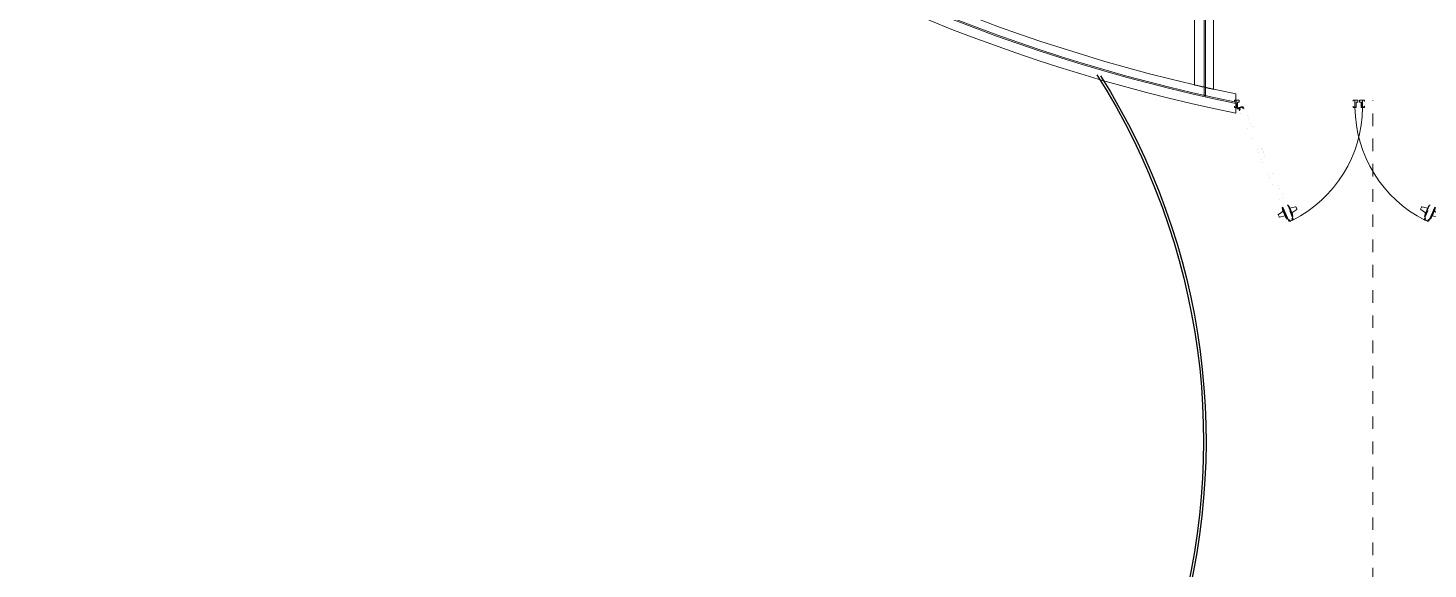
# Model space of a CAD drawing. Header units: millimetres. Extents: x 744843 to 745492, y 2520966 to 2521458.
# Drawn here: x 745337.07 to 745348.16, y 2521132.45 to 2521136.73 of the extents above; entities that cross this region are included whole.
import ezdxf

# ---------------------------------------------------------------- set-up
doc = ezdxf.new("R2010")
doc.units = ezdxf.units.MM
doc.linetypes.add('HIDDEN', pattern=[9.525, 6.35, -3.175])
for name, color, linetype, lineweight in [('A_Muros', 30, 'Continuous', 20), ('A_Proyecciones', 192, 'HIDDEN', 20), ('A_Puertas', 8, 'Continuous', 0), ('A_Ventanas', 4, 'Continuous', 20)]:
    doc.layers.add(name, color=color, linetype=linetype, lineweight=lineweight)
doc.layers.add('A_Piso', color=161, linetype='Continuous')

# ---------------------------------------------------------------- blocks, each defined once
blk = doc.blocks.new('puerta 100')
at = {"layer": 'A_Puertas'}
for p, q in [((0.412, 0.888), (0.41, 0.889)), ((0.339, 0.869), (0.332, 0.853)), ((0.333, 0.849), (0.37, 0.824)), ((0.342, 0.87), (0.386, 0.861)), ((0.402, 0.886), (0.363, 0.795)), ((0.363, 0.795), (0.367, 0.815)), ((0.368, 0.793), (0.363, 0.795)), ((0.39, 0.869), (0.367, 0.815)), ((0.408, 0.883), (0.368, 0.793)), ((0.402, 0.886), (0.39, 0.869)), ((0.408, 0.883), (0.402, 0.886)), ((0.404, 0.777), (0.409, 0.775)), ((0.449, 0.865), (0.409, 0.775)), ((0.409, 0.775), (0.421, 0.791)), ((0.445, 0.845), (0.421, 0.791)), ((0.443, 0.868), (0.423, 0.822)), ((0.469, 0.789), (0.425, 0.8)), ((0.479, 0.811), (0.441, 0.837)), ((0.449, 0.865), (0.443, 0.868)), ((0.444, 0.872), (0.445, 0.872)), ((0.449, 0.865), (0.445, 0.845)), ((0.48, 0.808), (0.473, 0.791)), ((0, 0.001), (0, -0.055)), ((0.008, 0.004), (0.008, 0.002)), ((0.008, 0.001), (0.008, -0.03)), ((0.009, 0.003), (0.009, 0.002)), ((0.009, 0.001), (0.009, -0.03)), ((0.016, 0.008), (0.047, -0.005)), ((0.016, 0.006), (0.046, -0.006)), ((0.026, 0.027), (0.02, 0.012)), ((0.021, 0.012), (0.024, 0.019)), ((0.024, 0.02), (0.027, 0.027)), ((0.031, 0.017), (0.024, 0.02)), ((0.024, 0.019), (0.03, 0.016)), ((0.03, 0.016), (0.025, 0.005)), ((0.025, 0.005), (0.046, -0.004)), ((0.027, 0.027), (0.026, 0.027)), ((0.027, 0.027), (0.026, 0.027)), ((0.027, 0.008), (0.031, 0.017)), ((0.047, -0.001), (0.027, 0.008)), ((0.046, -0.004), (0.051, 0.007)), ((0.051, 0.008), (0.047, -0.001)), ((0.057, 0.006), (0.051, 0.008)), ((0.051, 0.007), (0.057, 0.005)), ((0.057, 0.005), (0.054, -0.002)), ((0.055, -0.003), (0.061, 0.012)), ((0.06, 0.012), (0.057, 0.006)), ((0.06, 0.012), (0.062, 0.012)), ((0.061, 0.012), (0.06, 0.012)), ((1, 0.001), (1, -0.055)), ((0.008, -0.03), (0.008, -0.03)), ((0.008, -0.03), (0.009, -0.03)), ((0.009, -0.03), (0.009, -0.03)), ((0.046, -0.006), (0.047, -0.005)), ((0.047, -0.005), (0.047, -0.005))]:
    blk.add_line(p, q, dxfattribs=at)
at = {"layer": 'A_Puertas', "const_width": 0.000051}
for points in [[(0.023, 0.014), (0.022, 0.011, -1), (0.02, 0.012), (0.404, 0.873), (0.416, 0.902, -1), (0.418, 0.901), (0.417, 0.899), (0.417, 0.898), (0.419, 0.901, 1), (0.416, 0.902), (0.403, 0.873), (0.019, 0.012, 1), (0.022, 0.011), (0.023, 0.014)], [(0.054, 0), (0.053, -0.003, 1), (0.055, -0.003), (0.439, 0.858), (0.451, 0.887, 1), (0.449, 0.888), (0.448, 0.885), (0.448, 0.885), (0.449, 0.888, -1), (0.452, 0.887), (0.439, 0.858), (0.055, -0.004, -1), (0.052, -0.002), (0.054, 0)]]:
    blk.add_lwpolyline(points, format="xyb", close=True, dxfattribs=at)
at = {"layer": 'A_Puertas'}
for points in [[(0.444, 0.891), (0.424, 0.9), (0.42, 0.89), (0.413, 0.893), (0.411, 0.887), (0.41, 0.887), (0.416, 0.902, -2.414214), (0.417, 0.901), (0.414, 0.894), (0.42, 0.892), (0.425, 0.905), (0.426, 0.904), (0.425, 0.903), (0.445, 0.894), (0.446, 0.896), (0.447, 0.895), (0.441, 0.882), (0.447, 0.88), (0.45, 0.886, -2.414214), (0.451, 0.887), (0.445, 0.872), (0.444, 0.872), (0.447, 0.879), (0.44, 0.882)], [(-0.015, -0.007), (-0.015, 0.001, -0.414214), (-0.014, 0.002), (0.009, 0.002, -0.414214), (0.01, 0.001), (0.01, -0.039, 0.414214), (0.011, -0.04), (0.023, -0.04, -0.414214), (0.024, -0.041), (0.024, -0.055, -0.414214), (0.023, -0.056), (-0.014, -0.056, -0.414214), (-0.015, -0.055), (-0.015, -0.047), (-0.014, -0.047), (-0.014, -0.055, 0.414214), (-0.014, -0.055), (0.023, -0.055, 0.414214), (0.024, -0.055), (0.024, -0.041, 0.414214), (0.023, -0.041), (0.011, -0.041, -0.414214), (0.009, -0.039), (0.009, 0.001, 0.414214), (0.009, 0.001), (-0.014, 0.001, 0.414214), (-0.014, 0.001), (-0.014, -0.007)], [(1.015, -0.007), (1.015, 0.001, 0.414214), (1.014, 0.002), (0.991, 0.002, 0.414214), (0.99, 0.001), (0.99, -0.039, -0.414214), (0.989, -0.04), (0.977, -0.04, 0.414214), (0.976, -0.041), (0.976, -0.055, 0.414214), (0.977, -0.056), (1.014, -0.056, 0.414214), (1.015, -0.055), (1.015, -0.047), (1.014, -0.047), (1.014, -0.055, -0.414214), (1.014, -0.055), (0.977, -0.055, -0.414214), (0.976, -0.055), (0.976, -0.041, -0.414214), (0.977, -0.041), (0.989, -0.041, 0.414214), (0.991, -0.039), (0.991, 0.001, -0.414214), (0.991, 0.001), (1.014, 0.001, -0.414214), (1.014, 0.001), (1.014, -0.007)]]:
    blk.add_lwpolyline(points, format="xyb", close=True, dxfattribs=at)
blk.add_circle((0.011, 0.007), 0.00206, dxfattribs=at)
for centre, radius, start, end in [((-0.013, -0.007), 1.013, 0.5148, 63.0151), ((0.335, 0.851), 0.00361, 160.494, 235.1824), ((0.341, 0.868), 0.00255, 77.5154, 158.651), ((0.469, 0.793), 0.00361, 257.7899, 332.4783), ((0.477, 0.809), 0.00255, 334.3213, 55.4569), ((0.011, 0.007), 0.00515, 246.3532, 229.4548), ((0.021, 0.011), 0.00103, 156.4861, 66.4861), ((0.054, -0.003), 0.00103, 66.4861, 336.4861)]:
    blk.add_arc(centre, radius, start, end, dxfattribs=at)

msp = doc.modelspace()

# ---------------------------------------------------------------- linework, layer by layer
at = {"layer": 'A_Muros'}
msp.add_line((745346.641, 2521136.21), (745346.641, 2521136.057), dxfattribs=at)
msp.add_lwpolyline([(745346.464, 2521142.709), (745345.166, 2521142.709), (745345.166, 2521142.522), (745345.166, 2521142.522), (745345.166, 2521142.522), (745346.314, 2521142.522), (745346.314, 2521142.522), (745346.314, 2521136.28, 0.002828), (745346.464, 2521136.246), (745346.464, 2521142.709)], format="xyb", dxfattribs=at)
for radius, start, end in [(13.747, 162.7032, 258.4347), (13.597, 163.1678, 258.3053)]:
    msp.add_arc((745349.397, 2521149.525), radius, start, end, dxfattribs=at)
at = {"layer": 'A_Piso'}
for points in [[(745345.54, 2521136.361, -0.220149), (745346.143, 2521131.864, 0.180553), (745346.831, 2521127.566, -0.195942), (745346.465, 2521121.479, 0.264132), (745346.288, 2521115.496, -0.251775), (745347.151, 2521109.467, -0.253946)], [(745345.569, 2521136.353, -0.219002), (745346.162, 2521131.859, 0.180589), (745346.849, 2521127.575, -0.196034), (745346.483, 2521121.47, 0.264196), (745346.306, 2521115.505, -0.251816), (745347.168, 2521109.456)]]:
    msp.add_lwpolyline(points, format="xyb", dxfattribs=at)
at = {"layer": 'A_Proyecciones', "ltscale": 0.0065}
msp.add_line((745347.726, 2521130.956, 0), (745347.726, 2521136.158, 0), dxfattribs=at)
at = {"layer": 'A_Ventanas'}
for p, q in [((745346.389, 2521142.591), (745346.389, 2521136.196)), ((745346.399, 2521142.601), (745346.399, 2521136.192))]:
    msp.add_line(p, q, dxfattribs=at)
for radius, start, end in [(13.672, 162.8499, 258.3833), (13.662, 162.88, 258.366)]:
    msp.add_arc((745349.397, 2521149.525), radius, start, end, dxfattribs=at)

# ---------------------------------------------------------------- block references
at = {"layer": 'A_Puertas', "color": 8, "xscale": -1, "rotation": 180.0000005669591}
msp.add_blockref('puerta 100', (745346.644, 2521136.105), dxfattribs=at)
at = {"layer": 'A_Puertas', "color": 8, "rotation": 179.9999994330409}
msp.add_blockref('puerta 100', (745348.584, 2521136.105), dxfattribs=at)

doc.saveas('drawing.dxf')
